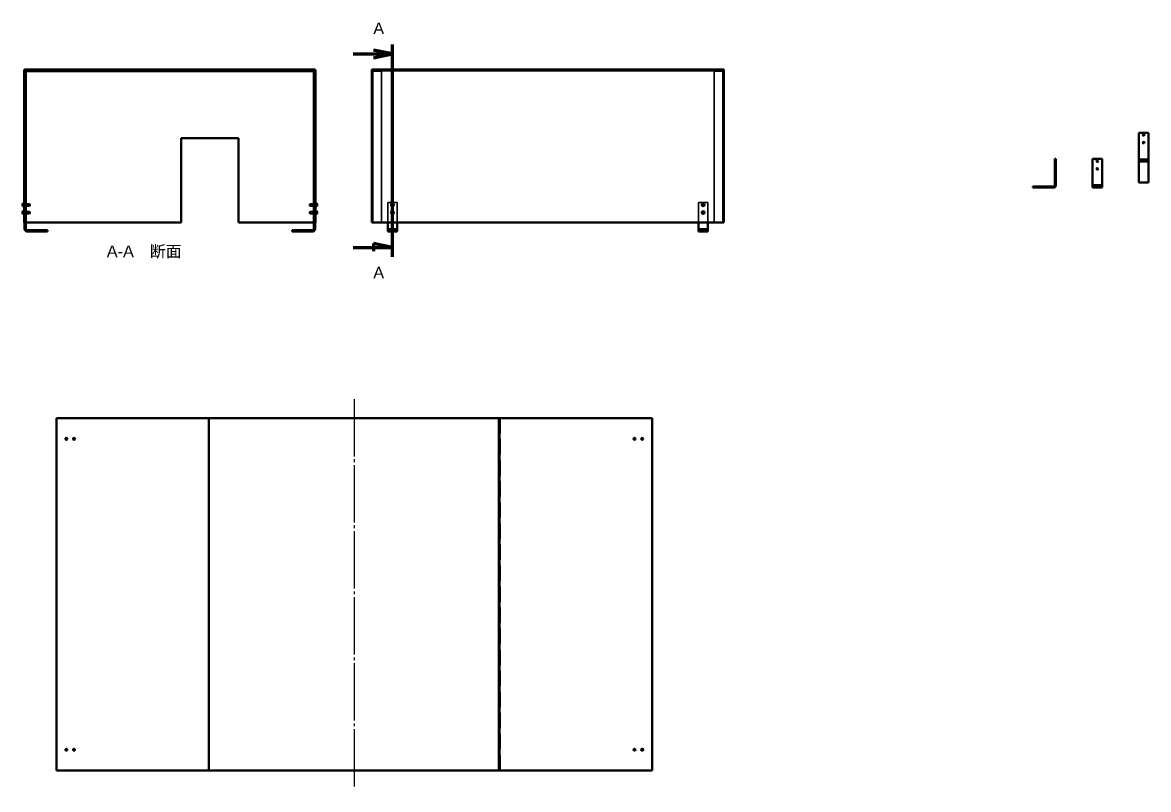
# Model space of a CAD drawing. Header units: millimetres. Extents: x 5817 to 10902, y 7553 to 10245.
# Drawn here: x 7959 to 10902, y 7553 to 9557 of the extents above; entities that cross this region are included whole.
import ezdxf

# ---------------------------------------------------------------- set-up
doc = ezdxf.new("R2010")
doc.units = ezdxf.units.MM
doc.header["$LTSCALE"] = 10
doc.linetypes.add('JIS_02_4.0', pattern=[5.5, 4, -1.5])
doc.linetypes.add('JIS_08_15', pattern=[17.25, 15, -0.75, 0.75, -0.75])
for name, color, linetype, lineweight in [('ハッチング', 20, 'Continuous', 25), ('中心線', 4, 'JIS_08_15', 25), ('切断線', 3, 'Continuous', 70), ('外形線', 7, 'Continuous', 50), ('隠線', 6, 'JIS_02_4.0', 35)]:
    doc.layers.add(name, color=color, linetype=linetype, lineweight=lineweight)
doc.styles.add('Text Style33', font='ARIAL.TTF')
pattern_1 = [(135, (5680.604, 7555.403), (-22.45064, -22.45064), [])]
pattern_2 = [(135, (5750.116, 7610.554), (-22.25542, -22.25542), [])]
pattern_3 = [(150, (5750.116, 7610.554), (-15.73696, -27.2572), [])]
pattern_4 = [(120, (5680.604, 7555.403), (-27.4963, -15.875), [])]

msp = doc.modelspace()

# ---------------------------------------------------------------- hatches: boundary and pattern name
at = {"layer": 'ハッチング'}
h = msp.add_hatch(dxfattribs=at)
h.set_pattern_fill('ANSI31', color=256, scale=254, angle=90, style=0)
h.set_pattern_definition(pattern_1)
h.paths.add_polyline_path([(8722.2, 9432.6), (8723.2, 9432.1), (8723.7, 9431.1), (8723.7, 9082.6), (8725.2, 9082.6), (8725.2, 9431.1), (8724.8, 9432.6), (8723.7, 9433.7), (8722.2, 9434.1), (7966.2, 9434.1), (7964.7, 9433.7), (7963.6, 9432.6), (7963.2, 9431.1), (7963.2, 9082.6), (7964.7, 9082.6), (7964.7, 9431.1), (7965.1, 9432.1), (7966.2, 9432.6)])
h = msp.add_hatch(dxfattribs=at)
h.set_pattern_fill('ANSI31', color=256, scale=251.791304, angle=105, style=0)
h.set_pattern_definition(pattern_3)
h.paths.add_polyline_path([(8008.9, 9119), (8009.4, 9118.5), (8012.8, 9118.5), (8012.8, 9120), (8027.2, 9120), (8027.7, 9120.5), (8027.7, 9123.5), (8027.2, 9124), (8012.8, 9124), (8012.8, 9125.4), (8009.4, 9125.4), (8008.9, 9124.9), (8008.9, 9123.5), (8012.2, 9123.5), (8012.2, 9120.5), (8008.9, 9120.5)])
h = msp.add_hatch(dxfattribs=at)
h.set_pattern_fill('ANSI31', color=256, scale=251.791304, angle=105, style=0)
h.set_pattern_definition(pattern_3)
h.paths.add_polyline_path([(8014.3, 9123.6), (8017.3, 9123.6), (8017.3, 9127.9), (8014.3, 9127.9)])
h = msp.add_hatch(dxfattribs=at)
h.set_pattern_fill('ANSI31', color=256, scale=251.791304, angle=90, style=0)
h.set_pattern_definition(pattern_2)
h.paths.add_polyline_path([(8014.3, 9119.5), (8012.8, 9119.5), (8012.8, 9104.6), (8014.3, 9104.6)])
h = msp.add_hatch(dxfattribs=at)
h.set_pattern_fill('ANSI31', color=256, scale=251.791304, angle=105, style=0)
h.set_pattern_definition(pattern_3)
h.paths.add_polyline_path([(8014.3, 9103.8), (8017.3, 9103.8), (8017.3, 9120.4), (8014.3, 9120.4)])
h = msp.add_hatch(dxfattribs=at)
h.set_pattern_fill('ANSI31', color=256, scale=251.791304, angle=75, style=0)
h.set_pattern_definition([(120, (5750.116, 7610.554), (-27.2572, -15.73696), [])])
h.paths.add_polyline_path([(8763.8, 9103.8), (8766.7, 9103.8), (8766.7, 9120.4), (8763.8, 9120.4)])
h = msp.add_hatch(dxfattribs=at)
h.set_pattern_fill('ANSI31', color=256, scale=251.791304, angle=90, style=0)
h.set_pattern_definition(pattern_2)
h.paths.add_polyline_path([(8768.2, 9119.5), (8766.7, 9119.5), (8766.7, 9104.6), (8768.2, 9104.6)])
h = msp.add_hatch(dxfattribs=at)
h.set_pattern_fill('ANSI31', color=256, scale=254, angle=75, style=0)
h.set_pattern_definition(pattern_4)
h.paths.add_polyline_path([(8728.7, 9076.6), (8729.2, 9077.1), (8729.2, 9078.6), (8725.9, 9078.6), (8725.9, 9081.6), (8729.2, 9081.6), (8729.2, 9083.1), (8728.7, 9083.6), (8725.2, 9083.6), (8725.2, 9082.1), (8710.7, 9082.1), (8710.2, 9081.6), (8710.2, 9078.6), (8710.7, 9078.1), (8725.2, 9078.1), (8725.2, 9076.6)])
h = msp.add_hatch(dxfattribs=at)
h.set_pattern_fill('ANSI31', color=256, scale=254, angle=195, style=0)
h.set_pattern_definition([(240, (5680.604, 7555.403), (27.4963, -15.875), [])])
h.paths.add_polyline_path([(8728.7, 9056.6), (8729.2, 9057.1), (8729.2, 9058.6), (8725.9, 9058.6), (8725.9, 9061.6), (8729.2, 9061.6), (8729.2, 9063.1), (8728.7, 9063.6), (8725.2, 9063.6), (8725.2, 9062.1), (8710.7, 9062.1), (8710.2, 9061.6), (8710.2, 9058.6), (8710.7, 9058.1), (8725.2, 9058.1), (8725.2, 9056.6)])
h = msp.add_hatch(dxfattribs=at)
h.set_pattern_fill('ANSI31', color=256, scale=254, angle=75, style=0)
h.set_pattern_definition(pattern_4)
h.paths.add_polyline_path([(8720.7, 9081.7), (8723.7, 9081.7), (8723.7, 9086.1), (8720.7, 9086.1)])
h = msp.add_hatch(dxfattribs=at)
h.set_pattern_fill('ANSI31', color=256, scale=254, angle=90, style=0)
h.set_pattern_definition(pattern_1)
h.paths.add_polyline_path([(7964.7, 9057.6), (7963.2, 9057.6), (7963.2, 9034.1), (7964.7, 9034.1)])
h = msp.add_hatch(dxfattribs=at)
h.set_pattern_fill('ANSI31', color=256, scale=254, angle=105, style=0)
h.set_pattern_definition([(150, (5680.604, 7555.403), (-15.875, -27.4963), [])])
h.paths.add_polyline_path([(7970.7, 9014.1), (7969.2, 9014.5), (7968.1, 9015.6), (7967.7, 9017.1), (7967.7, 9058.5), (7964.7, 9058.5), (7964.7, 9017.1), (7965.1, 9014.8), (7966.4, 9012.8), (7968.4, 9011.5), (7970.7, 9011.1), (8024.7, 9011.1), (8024.7, 9014.1)])
h = msp.add_hatch(dxfattribs=at)
h.set_pattern_fill('ANSI31', color=256, scale=254, angle=75, style=0)
h.set_pattern_definition(pattern_4)
h.paths.add_polyline_path([(8720.7, 9017.1), (8720.3, 9015.6), (8719.2, 9014.5), (8717.7, 9014.1), (8663.7, 9014.1), (8663.7, 9011.1), (8717.7, 9011.1), (8720, 9011.5), (8721.9, 9012.8), (8723.2, 9014.8), (8723.7, 9017.1), (8723.7, 9058.5), (8720.7, 9058.5)])
h = msp.add_hatch(dxfattribs=at)
h.set_pattern_fill('ANSI31', color=256, scale=254, angle=90, style=0)
h.set_pattern_definition(pattern_1)
h.paths.add_polyline_path([(8725.2, 9057.6), (8723.7, 9057.6), (8723.7, 9034.1), (8725.2, 9034.1)])

# ---------------------------------------------------------------- linework, layer by layer
at = {"layer": '中心線'}
msp.add_line((8826.2, 8573), (8826.2, 7552.8), dxfattribs=at)
at = {"layer": '切断線'}
for p, q in [((8823, 9474.8), (8876, 9474.8)), ((8926, 9474.8), (8876, 9484.8)), ((8926, 9474.8), (8876, 9484.8)), ((8876, 9474.8), (8926, 9474.8)), ((8876, 9464.8), (8926, 9474.8)), ((8876, 9464.8), (8926, 9474.8)), ((8926, 8944.4), (8926, 9499.4)), ((8876, 8978.9), (8876, 8958.9)), ((8926, 8968.9), (8876, 8978.9)), ((8926, 8968.9), (8876, 8978.9)), ((8876, 8978.9), (8876, 8958.9)), ((8823, 8968.9), (8876, 8968.9)), ((8876, 8968.9), (8926, 8968.9))]:
    msp.add_line(p, q, dxfattribs=at)
for points in [[(8876, 9464.8), (8926, 9474.8), (8876, 9484.8), (8876, 9464.8)], [(8876, 8958.9), (8926, 8968.9), (8876, 8978.9), (8876, 8958.9)]]:
    msp.add_solid(points, dxfattribs=at)
at = {"layer": '外形線'}
for p, q in [((7963.2, 9431.1), (7963.2, 9082.6)), ((7963.2, 9431.1), (7963.2, 9081.2)), ((7964.7, 9082.6), (7964.7, 9431.1)), ((7964.7, 9084.5), (7964.7, 9431.1)), ((7964.7, 9431.1), (8723.7, 9431.1)), ((7967.7, 9429.6), (7964.7, 9429.6)), ((8722.2, 9434.1), (7966.2, 9434.1)), ((8722.2, 9434.1), (7966.2, 9434.1)), ((7966.2, 9432.6), (8722.2, 9432.6)), ((7966.2, 9084.5), (7966.2, 9429.6)), ((7967.7, 9429.6), (7966.2, 9429.6)), ((7967.7, 9431.1), (7967.7, 9429.6)), ((8720.7, 9429.6), (7967.7, 9429.6)), ((7967.7, 9429.6), (7967.7, 9080.1)), ((8720.7, 9429.6), (8720.7, 9431.1)), ((8720.7, 9429.6), (8722.2, 9429.6)), ((8720.7, 9081.2), (8720.7, 9429.6)), ((8722.2, 9429.6), (8722.2, 9083.4)), ((8723.7, 9431.1), (8723.7, 9082.6)), ((8723.7, 9431.1), (8723.7, 9081.2)), ((8725.2, 9082.6), (8725.2, 9431.1)), ((8725.2, 9082.3), (8725.2, 9431.1)), ((8872, 9434.1), (8872, 9431.1)), ((9792, 9434.1), (8872, 9434.1)), ((8872, 9434.1), (9792, 9434.1)), ((8872, 9434.1), (8872, 9431.1)), ((8872, 9432.6), (8872, 9431.1)), ((9792, 9432.6), (8872, 9432.6)), ((8872, 9432.6), (8872, 9431.1)), ((9792, 9431.1), (8872, 9431.1)), ((8872, 9431.1), (9792, 9431.1)), ((8872, 9034.1), (8872, 9431.1)), ((8872, 9431.1), (8872, 9034.1)), ((8872, 9431.1), (8872, 9034.1)), ((8872, 9034.1), (8872, 9431.1)), ((8872, 9429.6), (8872, 9034.1)), ((8872, 9034.1), (8872, 9429.6)), ((8875, 9432.6), (8875, 9431.1)), ((8875, 9432.6), (8897, 9432.6)), ((8875, 9431.1), (8897, 9431.1)), ((8897, 9432.6), (8897, 9431.1)), ((9767, 9432.6), (9789, 9432.6)), ((9767, 9432.6), (9767, 9431.1)), ((9767, 9431.1), (9789, 9431.1)), ((9789, 9431.1), (9789, 9432.6)), ((9789.9, 9429.6), (9792, 9429.6)), ((9792, 9429.6), (9789.9, 9429.6)), ((9790.5, 9034.1), (9790.5, 9429.6)), ((9790.5, 9429.6), (9792, 9429.6)), ((9792, 9429.6), (9790.5, 9429.6)), ((9790.5, 9429.6), (9790.5, 9034.1)), ((9792, 9434.1), (9792, 9431.1)), ((9792, 9434.1), (9792, 9431.1)), ((9792, 9432.6), (9792, 9431.1)), ((9792, 9432.6), (9792, 9431.1)), ((9792, 9431.1), (9792, 9034.1)), ((9792, 9034.1), (9792, 9431.1)), ((9792, 9034.1), (9792, 9431.1)), ((9792, 9431.1), (9792, 9034.1)), ((9792, 9429.6), (9792, 9034.1)), ((9792, 9034.1), (9792, 9429.6)), ((10901.6, 9268.8), (10876.6, 9268.8)), ((10901.6, 9268.8), (10876.6, 9268.8)), ((10876.6, 9268.8), (10876.6, 9139)), ((10876.6, 9268.8), (10876.6, 9139)), ((10901.6, 9139), (10901.6, 9268.8)), ((10901.6, 9139), (10901.6, 9268.8)), ((8373.7, 9034.1), (8373.7, 9254.1)), ((8373.7, 9254.1), (8523.7, 9254.1)), ((8523.7, 9254.1), (8523.7, 9034.1)), ((9790.5, 9034.1), (9790.5, 9254.1)), ((9790.5, 9254.1), (9790.5, 9034.1)), ((9792, 9254.1), (9790.5, 9254.1)), ((9792, 9254.1), (9790.5, 9254.1)), ((9792, 9254.1), (9792, 9034.1)), ((9792, 9034.1), (9792, 9254.1)), ((8872, 9234.1), (8872, 9034.1)), ((8872, 9034.1), (8872, 9234.1)), ((10656.7, 9200.5), (10659.7, 9200.5)), ((10659.7, 9200.5), (10656.7, 9200.5)), ((10656.7, 9131.5), (10656.7, 9200.5)), ((10656.7, 9200.5), (10656.7, 9131.5)), ((10656.7, 9192.5), (10656.7, 9196.5)), ((10656.7, 9192.9), (10656.7, 9196.1)), ((10659.7, 9131.5), (10659.7, 9200.5)), ((10659.7, 9200.5), (10659.7, 9131.5)), ((10659.7, 9196.5), (10659.7, 9192.5)), ((10659.7, 9196.1), (10659.7, 9192.9)), ((10780.5, 9200.5), (10755.5, 9200.5)), ((10755.5, 9200.5), (10755.5, 9131.5)), ((10780.5, 9200.5), (10755.5, 9200.5)), ((10755.5, 9131.5), (10755.5, 9200.5)), ((10780.5, 9131.5), (10780.5, 9200.5)), ((10780.5, 9200.5), (10780.5, 9131.5)), ((10876.6, 9196.4), (10901.6, 9196.4)), ((10656.7, 9172.5), (10656.7, 9176.5)), ((10656.7, 9172.9), (10656.7, 9176.1)), ((10659.7, 9176.5), (10659.7, 9172.5)), ((10659.7, 9176.1), (10659.7, 9172.9)), ((10599.7, 9128.5), (10653.7, 9128.5)), ((10599.7, 9125.5), (10599.7, 9128.5)), ((10599.7, 9128.5), (10599.7, 9125.5)), ((10653.7, 9128.5), (10599.7, 9128.5)), ((10653.7, 9125.5), (10599.7, 9125.5)), ((10599.7, 9125.5), (10653.7, 9125.5)), ((10755.5, 9131.5), (10780.5, 9131.5)), ((10755.5, 9125.5), (10755.5, 9131.5)), ((10755.5, 9128.5), (10755.5, 9131.5)), ((10755.5, 9125.5), (10755.5, 9128.5)), ((10780.5, 9125.5), (10755.5, 9125.5)), ((10780.5, 9125.5), (10755.5, 9125.5)), ((10780.5, 9125.5), (10780.5, 9131.5)), ((10780.5, 9128.5), (10780.5, 9131.5)), ((10780.5, 9128.5), (10780.5, 9125.5)), ((10876.6, 9139), (10901.6, 9139)), ((10876.6, 9139), (10901.6, 9139)), ((7959.7, 9083.6), (7959.2, 9083.1)), ((7959.2, 9083.1), (7959.2, 9081.6)), ((7959.2, 9077.1), (7959.2, 9083.1)), ((7959.2, 9081.6), (7962.5, 9081.6)), ((7959.2, 9080.1), (7959.2, 9081.6)), ((7959.2, 9081.6), (7962.5, 9081.6)), ((7959.2, 9078.6), (7959.2, 9080.1)), ((7959.2, 9080.1), (7962.5, 9080.1)), ((7962.5, 9078.6), (7959.2, 9078.6)), ((7959.2, 9078.6), (7959.2, 9077.1)), ((7959.2, 9078.6), (7962.5, 9078.6)), ((7959.2, 9077.1), (7959.7, 9076.6)), ((7959.7, 9063.6), (7959.2, 9063.1)), ((7959.2, 9063.1), (7959.2, 9061.6)), ((7959.2, 9057.1), (7959.2, 9063.1)), ((7963.2, 9083.6), (7959.7, 9083.6)), ((7959.7, 9083.6), (7959.7, 9076.6)), ((7959.7, 9076.6), (7963.2, 9076.6)), ((7963.2, 9063.6), (7959.7, 9063.6)), ((7959.7, 9063.6), (7959.7, 9056.6)), ((7962.5, 9081.6), (7962.5, 9078.6)), ((7962.5, 9081.6), (7962.5, 9080.1)), ((7962.5, 9080.1), (7962.5, 9078.6)), ((7963.2, 9082.1), (7963.2, 9083.6)), ((7963.2, 9082.6), (7964.7, 9082.6)), ((7963.2, 9081.6), (7963.2, 9082.6)), ((7977.7, 9082.1), (7963.2, 9082.1)), ((7963.2, 9076.6), (7963.2, 9078.1)), ((7963.2, 9078.1), (7977.7, 9078.1)), ((7964.7, 9077.6), (7963.2, 9077.6)), ((7963.2, 9077.6), (7963.2, 9062.6)), ((7963.2, 9076.9), (7963.2, 9061.5)), ((7963.2, 9062.1), (7963.2, 9063.6)), ((7963.2, 9062.6), (7964.7, 9062.6)), ((7963.2, 9061.6), (7963.2, 9062.6)), ((7967.7, 9086.1), (7964.7, 9086.1)), ((7964.7, 9086.1), (7964.7, 9081.7)), ((7967.7, 9086.1), (7964.7, 9086.1)), ((7964.7, 9081.7), (7967.7, 9081.7)), ((7967.7, 9078.5), (7964.7, 9078.5)), ((7964.7, 9078.5), (7964.7, 9061.7)), ((7964.7, 9062.6), (7964.7, 9077.6)), ((7967.7, 9081.7), (7967.7, 9086.1)), ((7967.7, 9080.7), (7967.7, 9086.1)), ((7967.7, 9081.6), (7967.7, 9080.1)), ((7967.7, 9061.7), (7967.7, 9078.5)), ((7967.7, 9061.3), (7967.7, 9078.5)), ((7967.7, 9077.9), (7967.7, 9060.4)), ((7978.2, 9081.6), (7977.7, 9082.1)), ((7977.7, 9078.1), (7977.7, 9082.1)), ((7977.7, 9078.1), (7978.2, 9078.6)), ((7978.2, 9078.6), (7978.2, 9081.6)), ((7978.2, 9081.6), (7978.2, 9078.6)), ((8710.7, 9082.1), (8710.2, 9081.6)), ((8710.2, 9081.6), (8710.2, 9078.6)), ((8710.2, 9078.6), (8710.2, 9081.6)), ((8710.2, 9078.6), (8710.7, 9078.1)), ((8725.2, 9082.1), (8710.7, 9082.1)), ((8710.7, 9082.1), (8710.7, 9078.1)), ((8710.7, 9078.1), (8725.2, 9078.1)), ((8723.7, 9086.1), (8720.7, 9086.1)), ((8720.7, 9086.1), (8720.7, 9081.7)), ((8723.7, 9086.1), (8720.7, 9086.1)), ((8720.7, 9086.1), (8720.7, 9079.6)), ((8720.7, 9081.7), (8723.7, 9081.7)), ((8720.7, 9061.5), (8720.7, 9079)), ((8723.7, 9078.5), (8720.7, 9078.5)), ((8720.7, 9078.5), (8720.7, 9061.7)), ((8720.7, 9077.5), (8720.7, 9060.2)), ((8723.7, 9081.7), (8723.7, 9086.1)), ((8723.7, 9082.6), (8725.2, 9082.6)), ((8723.7, 9081.6), (8723.7, 9082.6)), ((8725.2, 9082.6), (8723.7, 9082.6)), ((8723.7, 9061.7), (8723.7, 9078.5)), ((8725.2, 9077.6), (8723.7, 9077.6)), ((8723.7, 9077.6), (8723.7, 9062.6)), ((8723.7, 9062.4), (8723.7, 9077.5)), ((8723.7, 9076.9), (8723.7, 9061.5)), ((8723.7, 9062.6), (8725.2, 9062.6)), ((8723.7, 9061.6), (8723.7, 9062.6)), ((8725.2, 9062.6), (8723.7, 9062.6)), ((8728.7, 9083.6), (8725.2, 9083.6)), ((8725.2, 9083.6), (8725.2, 9082.1)), ((8725.2, 9083.5), (8725.2, 9081.6)), ((8725.2, 9082.5), (8725.2, 9080.6)), ((8725.2, 9078.1), (8725.2, 9082.1)), ((8725.2, 9079.1), (8725.2, 9077.7)), ((8725.2, 9078.1), (8725.2, 9076.6)), ((8725.2, 9062.6), (8725.2, 9078)), ((8725.2, 9062.6), (8725.2, 9077.6)), ((8725.2, 9076.6), (8728.7, 9076.6)), ((8728.7, 9063.6), (8725.2, 9063.6)), ((8725.2, 9063.6), (8725.2, 9062.1)), ((8725.2, 9063.5), (8725.2, 9061.6)), ((8725.9, 9078.6), (8725.9, 9081.6)), ((8725.9, 9081.6), (8729.2, 9081.6)), ((8729.2, 9081.6), (8725.9, 9081.6)), ((8725.9, 9080.1), (8725.9, 9081.6)), ((8725.9, 9078.6), (8725.9, 9080.1)), ((8729.2, 9080.1), (8725.9, 9080.1)), ((8729.2, 9078.6), (8725.9, 9078.6)), ((8729.2, 9078.6), (8725.9, 9078.6)), ((8729.2, 9083.1), (8728.7, 9083.6)), ((8728.7, 9076.6), (8728.7, 9083.6)), ((8728.7, 9076.6), (8729.2, 9077.1)), ((8729.2, 9063.1), (8728.7, 9063.6)), ((8728.7, 9056.6), (8728.7, 9063.6)), ((8729.2, 9081.6), (8729.2, 9083.1)), ((8729.2, 9083.1), (8729.2, 9077.1)), ((8729.2, 9081.6), (8729.2, 9080.1)), ((8729.2, 9080.1), (8729.2, 9078.6)), ((8729.2, 9077.1), (8729.2, 9078.6)), ((8729.2, 9061.6), (8729.2, 9063.1)), ((8729.2, 9063.1), (8729.2, 9057.1)), ((8924.2, 9080.1), (8925.1, 9081.6)), ((8925.1, 9081.6), (8924.2, 9080.1)), ((8925.1, 9078.6), (8924.2, 9080.1)), ((8924.2, 9080.1), (8925.1, 9078.6)), ((8925.1, 9081.6), (8926.8, 9081.6)), ((8926.8, 9081.6), (8925.1, 9081.6)), ((8926.8, 9078.6), (8925.1, 9078.6)), ((8925.1, 9078.6), (8926.8, 9078.6)), ((8926.8, 9081.6), (8927.7, 9080.1)), ((8927.7, 9080.1), (8926.8, 9081.6)), ((8927.7, 9080.1), (8926.8, 9078.6)), ((8926.8, 9078.6), (8927.7, 9080.1)), ((9736.2, 9080.1), (9737.1, 9081.6)), ((9737.1, 9081.6), (9736.2, 9080.1)), ((9737.1, 9078.6), (9736.2, 9080.1)), ((9736.2, 9080.1), (9737.1, 9078.6)), ((9737.1, 9081.6), (9738.8, 9081.6)), ((9738.8, 9081.6), (9737.1, 9081.6)), ((9738.8, 9078.6), (9737.1, 9078.6)), ((9737.1, 9078.6), (9738.8, 9078.6)), ((9738.8, 9081.6), (9739.7, 9080.1)), ((9739.7, 9080.1), (9738.8, 9081.6)), ((9739.7, 9080.1), (9738.8, 9078.6)), ((9738.8, 9078.6), (9739.7, 9080.1)), ((7959.2, 9061.6), (7962.5, 9061.6)), ((7959.2, 9060.1), (7959.2, 9061.6)), ((7959.2, 9061.6), (7962.5, 9061.6)), ((7959.2, 9058.6), (7959.2, 9060.1)), ((7959.2, 9060.1), (7962.5, 9060.1)), ((7962.5, 9058.6), (7959.2, 9058.6)), ((7959.2, 9058.6), (7959.2, 9057.1)), ((7959.2, 9058.6), (7962.5, 9058.6)), ((7959.2, 9057.1), (7959.7, 9056.6)), ((7959.7, 9056.6), (7963.2, 9056.6)), ((7962.5, 9061.6), (7962.5, 9058.6)), ((7962.5, 9061.6), (7962.5, 9060.1)), ((7962.5, 9060.1), (7962.5, 9058.6)), ((7977.7, 9062.1), (7963.2, 9062.1)), ((7963.2, 9056.6), (7963.2, 9058.1)), ((7963.2, 9058.1), (7977.7, 9058.1)), ((7964.7, 9057.6), (7963.2, 9057.6)), ((7963.2, 9057.6), (7963.2, 9034.1)), ((7963.2, 9057.1), (7963.2, 9034.1)), ((7963.2, 9034.1), (7964.7, 9034.1)), ((7963.2, 9034.1), (7964.7, 9034.1)), ((7964.7, 9061.7), (7967.7, 9061.7)), ((7967.7, 9058.5), (7964.7, 9058.5)), ((7964.7, 9058.5), (7964.7, 9017.1)), ((7964.7, 9034.1), (7964.7, 9057.6)), ((7964.7, 9034.3), (7964.7, 9017.1)), ((7967.7, 9061.6), (7967.7, 9060.1)), ((7967.7, 9017.1), (7967.7, 9059.1)), ((7967.7, 9017.1), (7967.7, 9058.5)), ((7967.7, 9058.2), (7967.7, 9034.1)), ((8373.7, 9034.1), (7967.7, 9034.1)), ((7978.2, 9061.6), (7977.7, 9062.1)), ((7977.7, 9058.1), (7977.7, 9062.1)), ((7977.7, 9058.1), (7978.2, 9058.6)), ((7978.2, 9058.6), (7978.2, 9061.6)), ((7978.2, 9061.6), (7978.2, 9058.6)), ((8720.7, 9034.1), (8523.7, 9034.1)), ((8710.7, 9062.1), (8710.2, 9061.6)), ((8710.2, 9061.6), (8710.2, 9058.6)), ((8710.2, 9058.6), (8710.2, 9061.6)), ((8710.2, 9058.6), (8710.7, 9058.1)), ((8725.2, 9062.1), (8710.7, 9062.1)), ((8710.7, 9062.1), (8710.7, 9058.1)), ((8710.7, 9058.1), (8725.2, 9058.1)), ((8720.7, 9061.7), (8723.7, 9061.7)), ((8720.7, 9034.1), (8720.7, 9059.3)), ((8723.7, 9058.5), (8720.7, 9058.5)), ((8720.7, 9058.5), (8720.7, 9017.1)), ((8720.7, 9058.1), (8720.7, 9017.1)), ((8723.7, 9017.1), (8723.7, 9058.5)), ((8723.7, 9017.1), (8723.7, 9058.1)), ((8725.2, 9057.6), (8723.7, 9057.6)), ((8723.7, 9057.6), (8723.7, 9034.1)), ((8723.7, 9057.1), (8723.7, 9034.1)), ((8723.7, 9034.1), (8725.2, 9034.1)), ((8723.7, 9034.1), (8725.2, 9034.1)), ((8725.2, 9062.5), (8725.2, 9061.1)), ((8725.2, 9058.1), (8725.2, 9062.1)), ((8725.2, 9060.6), (8725.2, 9060.1)), ((8725.2, 9059.6), (8725.2, 9057.7)), ((8725.2, 9034.1), (8725.2, 9058.2)), ((8725.2, 9058.1), (8725.2, 9056.6)), ((8725.2, 9034.1), (8725.2, 9057.6)), ((8725.2, 9056.6), (8728.7, 9056.6)), ((8725.9, 9058.6), (8725.9, 9061.6)), ((8725.9, 9061.6), (8729.2, 9061.6)), ((8729.2, 9061.6), (8725.9, 9061.6)), ((8725.9, 9060.1), (8725.9, 9061.6)), ((8725.9, 9058.6), (8725.9, 9060.1)), ((8729.2, 9060.1), (8725.9, 9060.1)), ((8729.2, 9058.6), (8725.9, 9058.6)), ((8729.2, 9058.6), (8725.9, 9058.6)), ((8728.7, 9056.6), (8729.2, 9057.1)), ((8729.2, 9061.6), (8729.2, 9060.1)), ((8729.2, 9060.1), (8729.2, 9058.6)), ((8729.2, 9057.1), (8729.2, 9058.6)), ((8872, 9034.1), (9792, 9034.1)), ((8872, 9034.1), (9792, 9034.1)), ((8872, 9034.1), (8914.8, 9034.1)), ((8872, 9034.1), (8914.8, 9034.1)), ((8872, 9034.1), (8875, 9034.1)), ((8873.5, 9034.1), (8872, 9034.1)), ((8872, 9034.1), (8873.5, 9034.1)), ((8875, 9034.1), (8872, 9034.1)), ((8873.5, 9034.1), (8875, 9034.1)), ((8875, 9034.1), (8873.5, 9034.1)), ((8897, 9034.1), (8875, 9034.1)), ((8897, 9034.1), (8875, 9034.1)), ((8875, 9034.1), (8897, 9034.1)), ((8875, 9034.1), (8897, 9034.1)), ((8913.5, 9017.1), (8913.5, 9035.4)), ((8913.5, 9017.1), (8913.5, 9035.4)), ((8913.5, 9034.3), (8913.5, 9017.1)), ((8913.5, 9034.3), (8913.5, 9017.1)), ((8924.2, 9060.1), (8925.1, 9061.6)), ((8925.1, 9061.6), (8924.2, 9060.1)), ((8925.1, 9058.6), (8924.2, 9060.1)), ((8924.2, 9060.1), (8925.1, 9058.6)), ((8925.1, 9061.6), (8926.8, 9061.6)), ((8926.8, 9061.6), (8925.1, 9061.6)), ((8926.8, 9058.6), (8925.1, 9058.6)), ((8925.1, 9058.6), (8926.8, 9058.6)), ((8926.8, 9061.6), (8927.7, 9060.1)), ((8927.7, 9060.1), (8926.8, 9061.6)), ((8927.7, 9060.1), (8926.8, 9058.6)), ((8926.8, 9058.6), (8927.7, 9060.1)), ((8936.8, 9034.1), (9727.1, 9034.1)), ((8936.8, 9034.1), (9727.1, 9034.1)), ((8938.5, 9017.1), (8938.5, 9035.4)), ((8938.5, 9017.1), (8938.5, 9035.4)), ((8938.5, 9034.3), (8938.5, 9017.1)), ((8938.5, 9034.3), (8938.5, 9017.1)), ((9725.5, 9017.1), (9725.5, 9035.4)), ((9725.5, 9017.1), (9725.5, 9035.4)), ((9725.5, 9034.3), (9725.5, 9017.1)), ((9725.5, 9034.3), (9725.5, 9017.1)), ((9736.2, 9060.1), (9737.1, 9061.6)), ((9737.1, 9061.6), (9736.2, 9060.1)), ((9737.1, 9058.6), (9736.2, 9060.1)), ((9736.2, 9060.1), (9737.1, 9058.6)), ((9737.1, 9061.6), (9738.8, 9061.6)), ((9738.8, 9061.6), (9737.1, 9061.6)), ((9738.8, 9058.6), (9737.1, 9058.6)), ((9737.1, 9058.6), (9738.8, 9058.6)), ((9738.8, 9061.6), (9739.7, 9060.1)), ((9739.7, 9060.1), (9738.8, 9061.6)), ((9739.7, 9060.1), (9738.8, 9058.6)), ((9738.8, 9058.6), (9739.7, 9060.1)), ((9749.1, 9034.1), (9792, 9034.1)), ((9749.1, 9034.1), (9792, 9034.1)), ((9750.5, 9017.1), (9750.5, 9035.4)), ((9750.5, 9017.1), (9750.5, 9035.4)), ((9750.5, 9034.3), (9750.5, 9017.1)), ((9750.5, 9034.3), (9750.5, 9017.1)), ((9767, 9034.1), (9789, 9034.1)), ((9767, 9034.1), (9789, 9034.1)), ((9789, 9034.1), (9767, 9034.1)), ((9789, 9034.1), (9767, 9034.1)), ((9789, 9034.1), (9792, 9034.1)), ((9789, 9034.1), (9790.5, 9034.1)), ((9792, 9034.1), (9789, 9034.1)), ((9790.5, 9034.1), (9789, 9034.1)), ((9790.5, 9034.1), (9792, 9034.1)), ((9792, 9034.1), (9790.5, 9034.1)), ((8024.7, 9014.1), (7970.7, 9014.1)), ((8024.7, 9014.1), (7970.7, 9014.1)), ((7970.7, 9011.1), (8024.7, 9011.1)), ((7970.7, 9011.1), (8024.7, 9011.1)), ((8024.7, 9011.1), (8024.7, 9014.1)), ((8024.7, 9011.1), (8024.7, 9014.1)), ((8717.7, 9014.1), (8663.7, 9014.1)), ((8663.7, 9014.1), (8663.7, 9011.1)), ((8663.7, 9014.1), (8663.7, 9011.1)), ((8717.7, 9014.1), (8663.7, 9014.1)), ((8663.7, 9011.1), (8717.7, 9011.1)), ((8663.7, 9011.1), (8717.7, 9011.1)), ((8913.5, 9017.1), (8913.5, 9011.1)), ((8913.5, 9017.1), (8913.5, 9014.1)), ((8913.5, 9017.1), (8938.5, 9017.1)), ((8913.5, 9011.1), (8913.5, 9017.1)), ((8913.5, 9014.1), (8913.5, 9017.1)), ((8913.5, 9014.1), (8913.5, 9011.1)), ((8913.5, 9011.1), (8913.5, 9014.1)), ((8913.5, 9011.1), (8938.5, 9011.1)), ((8913.5, 9011.1), (8938.5, 9011.1)), ((8938.5, 9011.1), (8913.5, 9011.1)), ((8938.5, 9011.1), (8913.5, 9011.1)), ((8938.5, 9017.1), (8938.5, 9011.1)), ((8938.5, 9017.1), (8938.5, 9014.1)), ((8938.5, 9011.1), (8938.5, 9017.1)), ((8938.5, 9014.1), (8938.5, 9017.1)), ((8938.5, 9011.1), (8938.5, 9014.1)), ((8938.5, 9014.1), (8938.5, 9011.1)), ((9725.5, 9017.1), (9725.5, 9011.1)), ((9725.5, 9017.1), (9725.5, 9014.1)), ((9725.5, 9017.1), (9750.5, 9017.1)), ((9725.5, 9011.1), (9725.5, 9017.1)), ((9725.5, 9014.1), (9725.5, 9017.1)), ((9725.5, 9014.1), (9725.5, 9011.1)), ((9725.5, 9011.1), (9725.5, 9014.1)), ((9725.5, 9011.1), (9750.5, 9011.1)), ((9725.5, 9011.1), (9750.5, 9011.1)), ((9750.5, 9011.1), (9725.5, 9011.1)), ((9750.5, 9011.1), (9725.5, 9011.1)), ((9750.5, 9017.1), (9750.5, 9011.1)), ((9750.5, 9017.1), (9750.5, 9014.1)), ((9750.5, 9011.1), (9750.5, 9017.1)), ((9750.5, 9014.1), (9750.5, 9017.1)), ((9750.5, 9011.1), (9750.5, 9014.1)), ((9750.5, 9014.1), (9750.5, 9011.1)), ((9604.7, 8523), (8047.7, 8523)), ((9604.7, 8523), (8047.7, 8523)), ((8047.7, 8523), (8047.7, 7602.8)), ((8047.7, 8523), (8047.7, 7602.8)), ((8446.5, 8523), (8446.5, 7602.8)), ((9204.3, 7602.8), (9204.3, 8523)), ((9206, 8523), (9206, 7602.8)), ((9604.7, 7602.8), (9604.7, 8523)), ((9604.7, 7602.8), (9604.7, 8523)), ((8047.7, 7602.8), (9604.7, 7602.8)), ((8047.7, 7602.8), (9604.7, 7602.8))]:
    msp.add_line(p, q, dxfattribs=at)
for centre, radius in [((10889.1, 9262.8), 1.62), ((10889.1, 9242.8), 1.62), ((10768, 9194.5), 1.62), ((10768, 9194.5), 1.62), ((10768, 9174.5), 1.62), ((8926, 9080.1), 3.5), ((8926, 9080.1), 3.5), ((8926, 9060.1), 3.5), ((8926, 9060.1), 3.5), ((8926, 9080.1), 3), ((8926, 9060.1), 3), ((9738, 9080.1), 3.5), ((9738, 9080.1), 3.5), ((9738, 9060.1), 3.5), ((9738, 9060.1), 3.5), ((9738, 9080.1), 3), ((9738, 9060.1), 3), ((8073.7, 8468.9), 2.5), ((8073.7, 8468.9), 2.5), ((8093.7, 8468.9), 2.5), ((8093.7, 8468.9), 2.5), ((9558.7, 8468.9), 2.5), ((9558.7, 8468.9), 2.5), ((9578.7, 8468.9), 2.5), ((9578.7, 8468.9), 2.5), ((8073.7, 7656.8), 2.5), ((8073.7, 7656.8), 2.5), ((8093.7, 7656.8), 2.5), ((8093.7, 7656.8), 2.5), ((9558.7, 7656.8), 2.5), ((9558.7, 7656.8), 2.5), ((9578.7, 7656.8), 2.5)]:
    msp.add_circle(centre, radius, dxfattribs=at)
for centre, radius, start, end in [((7966.2, 9431.1), 3, 90, 180), ((7966.2, 9431.1), 3, 90, 180), ((7966.2, 9431.1), 1.5, 90, 180), ((8722.2, 9431.1), 3, 0, 90), ((8722.2, 9431.1), 3, 0, 90), ((8722.2, 9431.1), 1.5, 0, 90), ((8722.2, 9431.1), 1.5, 0, 90), ((8875, 9429.6), 3, 90, 180), ((9789, 9429.6), 3, 0, 90), ((9789, 9429.6), 3, 359.9552, 75.4496), ((10889.1, 9262.8), 2, 349.979, 259.9985), ((10889.1, 9242.8), 2, 349.9947, 259.9999), ((10889.1, 9242.8), 2, 349.9947, 259.9999), ((10889.1, 9242.8), 2, 206.0004, 212.6609), ((10889.1, 9242.8), 2, 206.0004, 212.6609), ((10889.1, 9262.8), 1.62, 37.3483, 359.9731), ((10889.1, 9262.8), 2, 219.5141, 233.0132), ((10889.1, 9242.8), 1.62, 95.871, 359.9929), ((10889.1, 9242.8), 2, 219.5109, 238.3182), ((10889.1, 9242.8), 2, 219.5109, 238.3182), ((10889.1, 9262.8), 2, 238.314, 243.7592), ((10889.1, 9242.8), 2, 243.7628, 249.257), ((10889.1, 9242.8), 2, 243.7628, 249.257), ((10889.1, 9242.8), 1.62, 65.8513, 90), ((10889.1, 9242.8), 1.62, 37.3584, 59.9822), ((10889.1, 9242.8), 1.62, 5.8617, 29.9941), ((10768, 9194.5), 2, 79.9922, 349.9823), ((10768, 9194.5), 2, 155.7097, 161.0126), ((10768, 9194.5), 2, 204.2626, 215.0161), ((10768, 9194.5), 2, 139.3128, 150.2612), ((10768, 9194.5), 2, 221.6686, 258.2442), ((10768, 9194.5), 2, 285.2455, 295.9998), ((10768, 9194.5), 2, 302.6485, 309.487), ((10768, 9174.5), 2, 79.9938, 349.9916), ((10768, 9174.5), 2, 204.2535, 215.0084), ((10768, 9174.5), 2, 144.7543, 150.2528), ((10768, 9174.5), 1.62, 90, 359.9896), ((10768, 9174.5), 2, 221.6614, 247.2998), ((10768, 9174.5), 2, 258.2422, 268.9903), ((10768, 9174.5), 1.62, 5.8585, 90), ((10768, 9174.5), 2, 274.2963, 279.7472), ((10653.7, 9131.5), 6, 270, 0), ((10653.7, 9131.5), 6, 270, 0), ((10653.7, 9131.5), 3, 270, 0), ((10653.7, 9131.5), 3, 270, 0), ((8926, 9080.1), 2.5, 89.8749, 157.8899), ((8926, 9060.1), 2.5, 89.8748, 157.9354), ((8926, 9080.1), 2, 40.8957, 138.9631), ((8926, 9080.1), 2.5, 279.2183, 89.8749), ((8926, 9060.1), 2.5, 279.2104, 89.8748), ((8926, 9080.1), 2, 300.1032, 319.2385), ((9738, 9060.1), 2.5, 90.1252, 176.2065), ((9738, 9080.1), 2.5, 90.1251, 157.952), ((9738, 9080.1), 2, 0.0784, 139.1048), ((9738, 9080.1), 2.5, 279.0542, 90.1251), ((9738, 9060.1), 2.5, 279.0464, 90.1252), ((9738, 9080.1), 2, 299.9384, 319.098), ((8926, 9060.1), 2, 40.9531, 160.7043), ((8926, 9060.1), 2, 300.0751, 319.2257), ((9738, 9060.1), 2, 179.8548, 198.9577), ((9738, 9060.1), 2, 119.9912, 160.7759), ((9738, 9060.1), 2, 0.1457, 79.2511), ((9738, 9060.1), 2, 299.9104, 319.0851), ((7970.7, 9017.1), 6, 180, 270), ((7970.7, 9017.1), 6, 180, 270), ((7970.7, 9017.1), 3, 180, 270), ((7970.7, 9017.1), 3, 180, 270), ((8717.7, 9017.1), 3, 270, 0), ((8717.7, 9017.1), 6, 270, 0), ((8717.7, 9017.1), 3, 270, 0), ((8717.7, 9017.1), 6, 270, 0), ((9578.7, 7656.8), 2.5, 108.1222, 0.1256), ((9578.7, 7656.8), 2.5, 0.1256, 108.1222)]:
    msp.add_arc(centre, radius, start, end, dxfattribs=at)
at = {"layer": '隠線'}
for p, q in [((8872, 9432.6), (9792, 9432.6)), ((8872, 9431.1), (9792, 9431.1)), ((9792, 9431.1), (8872, 9431.1)), ((8872, 9429.6), (8875, 9429.6)), ((8873.5, 9429.6), (8872, 9429.6)), ((8872, 9429.6), (8873.5, 9429.6)), ((8875, 9429.6), (8872, 9429.6)), ((8873.5, 9429.6), (8875, 9429.6)), ((8873.5, 9034.1), (8873.5, 9429.6)), ((8873.5, 9429.6), (8873.5, 9034.1)), ((8875, 9429.6), (8873.5, 9429.6)), ((8875, 9431.1), (8875, 9432.6)), ((8875, 9431.1), (8875, 9432.6)), ((8875, 9431.1), (8875, 9432.6)), ((8897, 9432.6), (8875, 9432.6)), ((8897, 9431.1), (8875, 9431.1)), ((8875, 9034.1), (8875, 9429.6)), ((8875, 9429.6), (8875, 9034.1)), ((8875, 9429.6), (8897, 9429.6)), ((8875, 9429.6), (8897, 9429.6)), ((8897, 9429.6), (8875, 9429.6)), ((8897, 9429.6), (8875, 9429.6)), ((8875, 9429.6), (8875, 9034.1)), ((8875, 9034.1), (8875, 9429.6)), ((8897, 9432.6), (8897, 9431.1)), ((8897, 9429.6), (8897, 9034.1)), ((8897, 9429.6), (8897, 9034.1)), ((8897, 9034.1), (8897, 9429.6)), ((8897, 9034.1), (8897, 9429.6)), ((9767, 9432.6), (9767, 9431.1)), ((9789, 9432.6), (9767, 9432.6)), ((9789, 9431.1), (9767, 9431.1)), ((9789, 9429.6), (9767, 9429.6)), ((9767, 9429.6), (9767, 9034.1)), ((9789, 9429.6), (9767, 9429.6)), ((9767, 9429.6), (9767, 9034.1)), ((9767, 9429.6), (9789, 9429.6)), ((9767, 9429.6), (9789, 9429.6)), ((9767, 9034.1), (9767, 9429.6)), ((9767, 9034.1), (9767, 9429.6)), ((9789, 9431.1), (9789, 9432.6)), ((9789, 9431.1), (9789, 9432.6)), ((9789, 9432.6), (9789, 9431.1)), ((9789, 9034.1), (9789, 9429.6)), ((9789, 9429.6), (9789.9, 9429.6)), ((9789, 9429.6), (9789, 9034.1)), ((9789, 9429.6), (9790.5, 9429.6)), ((9789, 9429.6), (9789, 9034.1)), ((9789.9, 9429.6), (9789, 9429.6)), ((9789, 9034.1), (9789, 9429.6)), ((9790.5, 9429.6), (9789, 9429.6)), ((8872, 9234.1), (8873.5, 9234.1)), ((8872, 9234.1), (8873.5, 9234.1)), ((8873.5, 9034.1), (8873.5, 9234.1)), ((8873.5, 9234.1), (8873.5, 9034.1)), ((10659.7, 9196.5), (10656.7, 9196.5)), ((10659.7, 9196.1), (10656.7, 9196.1)), ((10656.7, 9192.9), (10659.7, 9192.9)), ((10656.7, 9192.5), (10659.7, 9192.5)), ((10876.6, 9199.8), (10901.6, 9199.8)), ((10876.6, 9196.4), (10901.6, 9196.4)), ((10901.6, 9193), (10876.6, 9193)), ((10659.7, 9176.5), (10656.7, 9176.5)), ((10659.7, 9176.1), (10656.7, 9176.1)), ((10656.7, 9172.9), (10659.7, 9172.9)), ((10656.7, 9172.5), (10659.7, 9172.5)), ((10780.5, 9131.5), (10755.5, 9131.5)), ((10755.5, 9128.5), (10780.5, 9128.5)), ((10780.5, 9128.5), (10755.5, 9128.5)), ((8913.5, 9035.4), (8913.5, 9086.1)), ((8913.5, 9086.1), (8938.5, 9086.1)), ((8913.5, 9086.1), (8938.5, 9086.1)), ((8913.5, 9086.1), (8913.5, 9034.3)), ((8938.5, 9086.1), (8913.5, 9086.1)), ((8913.5, 9086.1), (8913.5, 9034.3)), ((8938.5, 9086.1), (8913.5, 9086.1)), ((8913.5, 9035.4), (8913.5, 9086.1)), ((8925.1, 9081.6), (8924.2, 9080.1)), ((8924.2, 9080.1), (8925.1, 9081.6)), ((8924.2, 9080.1), (8925.1, 9078.6)), ((8925.1, 9078.6), (8924.2, 9080.1)), ((8926.8, 9081.6), (8925.1, 9081.6)), ((8925.1, 9081.6), (8926.8, 9081.6)), ((8925.1, 9078.6), (8926.8, 9078.6)), ((8926.8, 9078.6), (8925.1, 9078.6)), ((8927.7, 9080.1), (8926.8, 9081.6)), ((8926.8, 9081.6), (8927.7, 9080.1)), ((8926.8, 9078.6), (8927.7, 9080.1)), ((8927.7, 9080.1), (8926.8, 9078.6)), ((8938.5, 9086.1), (8938.5, 9034.3)), ((8938.5, 9035.4), (8938.5, 9086.1)), ((8938.5, 9035.4), (8938.5, 9086.1)), ((8938.5, 9086.1), (8938.5, 9034.3)), ((9725.5, 9035.4), (9725.5, 9086.1)), ((9725.5, 9086.1), (9750.5, 9086.1)), ((9725.5, 9086.1), (9750.5, 9086.1)), ((9725.5, 9086.1), (9725.5, 9034.3)), ((9750.5, 9086.1), (9725.5, 9086.1)), ((9725.5, 9086.1), (9725.5, 9034.3)), ((9750.5, 9086.1), (9725.5, 9086.1)), ((9725.5, 9035.4), (9725.5, 9086.1)), ((9737.1, 9081.6), (9736.2, 9080.1)), ((9736.2, 9080.1), (9737.1, 9081.6)), ((9736.2, 9080.1), (9737.1, 9078.6)), ((9737.1, 9078.6), (9736.2, 9080.1)), ((9738.8, 9081.6), (9737.1, 9081.6)), ((9737.1, 9081.6), (9738.8, 9081.6)), ((9737.1, 9078.6), (9738.8, 9078.6)), ((9738.8, 9078.6), (9737.1, 9078.6)), ((9739.7, 9080.1), (9738.8, 9081.6)), ((9738.8, 9081.6), (9739.7, 9080.1)), ((9738.8, 9078.6), (9739.7, 9080.1)), ((9739.7, 9080.1), (9738.8, 9078.6)), ((9750.5, 9086.1), (9750.5, 9034.3)), ((9750.5, 9035.4), (9750.5, 9086.1)), ((9750.5, 9035.4), (9750.5, 9086.1)), ((9750.5, 9086.1), (9750.5, 9034.3)), ((8925.1, 9061.6), (8924.2, 9060.1)), ((8924.2, 9060.1), (8925.1, 9061.6)), ((8924.2, 9060.1), (8925.1, 9058.6)), ((8925.1, 9058.6), (8924.2, 9060.1)), ((8926.8, 9061.6), (8925.1, 9061.6)), ((8925.1, 9061.6), (8926.8, 9061.6)), ((8925.1, 9058.6), (8926.8, 9058.6)), ((8926.8, 9058.6), (8925.1, 9058.6)), ((8927.7, 9060.1), (8926.8, 9061.6)), ((8926.8, 9061.6), (8927.7, 9060.1)), ((8926.8, 9058.6), (8927.7, 9060.1)), ((8927.7, 9060.1), (8926.8, 9058.6)), ((9737.1, 9061.6), (9736.2, 9060.1)), ((9736.2, 9060.1), (9737.1, 9061.6)), ((9736.2, 9060.1), (9737.1, 9058.6)), ((9737.1, 9058.6), (9736.2, 9060.1)), ((9738.8, 9061.6), (9737.1, 9061.6)), ((9737.1, 9061.6), (9738.8, 9061.6)), ((9737.1, 9058.6), (9738.8, 9058.6)), ((9738.8, 9058.6), (9737.1, 9058.6)), ((9739.7, 9060.1), (9738.8, 9061.6)), ((9738.8, 9061.6), (9739.7, 9060.1)), ((9738.8, 9058.6), (9739.7, 9060.1)), ((9739.7, 9060.1), (9738.8, 9058.6)), ((8938.5, 9017.1), (8913.5, 9017.1)), ((8913.5, 9017.1), (8938.5, 9017.1)), ((8938.5, 9017.1), (8913.5, 9017.1)), ((8938.5, 9014.1), (8913.5, 9014.1)), ((8913.5, 9014.1), (8938.5, 9014.1)), ((8913.5, 9014.1), (8938.5, 9014.1)), ((8938.5, 9014.1), (8913.5, 9014.1)), ((9750.5, 9017.1), (9725.5, 9017.1)), ((9725.5, 9017.1), (9750.5, 9017.1)), ((9750.5, 9017.1), (9725.5, 9017.1)), ((9750.5, 9014.1), (9725.5, 9014.1)), ((9725.5, 9014.1), (9750.5, 9014.1)), ((9725.5, 9014.1), (9750.5, 9014.1)), ((9750.5, 9014.1), (9725.5, 9014.1)), ((8444.8, 7602.8), (8444.8, 8523)), ((8446.5, 8523), (8446.5, 7602.8)), ((9206, 8523), (9206, 7602.8)), ((9207.6, 8523), (9207.6, 7602.8))]:
    msp.add_line(p, q, dxfattribs=at)
for centre, radius in [((8926, 9080.1), 3.5), ((8926, 9080.1), 3.5), ((8926, 9060.1), 3.5), ((8926, 9060.1), 3.5), ((8926, 9080.1), 3), ((8926, 9060.1), 3), ((8926, 9080.1), 2.5), ((8926, 9080.1), 2.5), ((8926, 9080.1), 2.5), ((8926, 9060.1), 2.5), ((8926, 9060.1), 2.5), ((8926, 9060.1), 2.5), ((8926, 9080.1), 2), ((8926, 9080.1), 2), ((8926, 9080.1), 2), ((8926, 9080.1), 1.62), ((8926, 9080.1), 1.62), ((8926, 9080.1), 1.62), ((8926, 9080.1), 1.62), ((8926, 9080.1), 1.5), ((8926, 9080.1), 1.5), ((9738, 9080.1), 3.5), ((9738, 9080.1), 3.5), ((9738, 9060.1), 3.5), ((9738, 9060.1), 3.5), ((9738, 9080.1), 3), ((9738, 9060.1), 3), ((9738, 9080.1), 2.5), ((9738, 9080.1), 2.5), ((9738, 9080.1), 2.5), ((9738, 9060.1), 2.5), ((9738, 9060.1), 2.5), ((9738, 9060.1), 2.5), ((9738, 9080.1), 2), ((9738, 9080.1), 2), ((9738, 9080.1), 2), ((9738, 9080.1), 1.62), ((9738, 9080.1), 1.62), ((9738, 9080.1), 1.62), ((9738, 9080.1), 1.62), ((9738, 9080.1), 1.5), ((9738, 9080.1), 1.5), ((8926, 9060.1), 2), ((8926, 9060.1), 2), ((8926, 9060.1), 2), ((8926, 9060.1), 1.62), ((8926, 9060.1), 1.62), ((8926, 9060.1), 1.62), ((8926, 9060.1), 1.62), ((8926, 9060.1), 1.5), ((8926, 9060.1), 1.5), ((9738, 9060.1), 2), ((9738, 9060.1), 2), ((9738, 9060.1), 2), ((9738, 9060.1), 1.62), ((9738, 9060.1), 1.62), ((9738, 9060.1), 1.62), ((9738, 9060.1), 1.62), ((9738, 9060.1), 1.5), ((9738, 9060.1), 1.5)]:
    msp.add_circle(centre, radius, dxfattribs=at)
for centre, radius, start, end in [((8875, 9429.6), 3, 90, 180), ((8875, 9429.6), 1.5, 90, 180), ((8875, 9429.6), 1.5, 90, 180), ((9789, 9429.6), 3, 75.4496, 90.112), ((9789, 9429.6), 1.5, 0, 90), ((9789, 9429.6), 1.5, 0, 90), ((10889.1, 9262.8), 2, 349.979, 219.5141), ((10889.1, 9242.8), 2, 349.9947, 206.0004), ((10889.1, 9242.8), 2, 349.9947, 206.0004), ((10889.1, 9242.8), 2, 212.6609, 219.5109), ((10889.1, 9242.8), 2, 212.6609, 219.5109), ((10889.1, 9262.8), 2, 233.0132, 238.314), ((10889.1, 9242.8), 2, 238.3182, 243.7628), ((10889.1, 9242.8), 2, 238.3182, 243.7628), ((10889.1, 9262.8), 2, 243.7592, 259.9985), ((10889.1, 9242.8), 2, 249.257, 259.9999), ((10889.1, 9242.8), 2, 249.257, 259.9999), ((10889.1, 9242.8), 1.62, 90, 95.871), ((10889.1, 9242.8), 1.62, 59.9822, 65.8513), ((10889.1, 9262.8), 1.62, 359.9731, 37.3483), ((10889.1, 9242.8), 1.62, 29.9941, 37.3584), ((10889.1, 9242.8), 1.62, 359.9929, 5.8617), ((10768, 9194.5), 2, 161.0126, 204.2626), ((10768, 9194.5), 2, 150.2612, 155.7097), ((10768, 9194.5), 2, 215.0161, 221.6686), ((10768, 9194.5), 2, 79.9922, 139.3128), ((10768, 9194.5), 2, 258.2442, 285.2455), ((10768, 9194.5), 2, 295.9998, 302.6485), ((10768, 9194.5), 2, 309.487, 349.9823), ((10768, 9174.5), 2, 150.2528, 204.2535), ((10768, 9174.5), 2, 79.9938, 144.7543), ((10768, 9174.5), 2, 215.0084, 221.6614), ((10768, 9174.5), 2, 247.2998, 258.2422), ((10768, 9174.5), 2, 268.9903, 274.2963), ((10768, 9174.5), 2, 279.7472, 349.9916), ((10768, 9174.5), 1.62, 359.9896, 5.8585), ((8926, 9080.1), 2.5, 157.8899, 279.2183), ((8926, 9080.1), 2, 138.9631, 300.1032), ((8926, 9080.1), 2, 0.0782, 40.8957), ((8926, 9080.1), 2, 319.2385, 0.0782), ((9738, 9080.1), 2.5, 157.952, 279.0542), ((9738, 9080.1), 2, 139.1048, 299.9384), ((9738, 9080.1), 2, 319.098, 0.0784), ((8926, 9060.1), 2.5, 157.9354, 279.2104), ((8926, 9060.1), 2, 160.7043, 300.0751), ((8926, 9060.1), 2, 0.1452, 40.9531), ((8926, 9060.1), 2, 319.2257, 0.1452), ((9738, 9060.1), 2.5, 176.2065, 279.0464), ((9738, 9060.1), 2, 160.7759, 179.8548), ((9738, 9060.1), 2, 198.9577, 299.9104), ((9738, 9060.1), 2, 79.2511, 119.9912), ((9738, 9060.1), 2, 319.0851, 0.1457)]:
    msp.add_arc(centre, radius, start, end, dxfattribs=at)

# ---------------------------------------------------------------- texts
at = {"insert": (8179.3, 8939.9), "char_height": 30, "attachment_point": 7, "style": 'Text Style33'}
msp.add_mtext('{\\fArial|b0|i0|c0|p34;\\H1.016x;A-A\\fMS PGothic|b0|i0|c128|p50;\u3000断面}', dxfattribs=at)
at = {"layer": '切断線', "char_height": 30, "attachment_point": 7, "style": 'Text Style33'}
for insert in [(8876, 9526.7), (8876, 8888.7)]:
    msp.add_mtext('A', dxfattribs=dict(at, insert=insert))

doc.saveas('drawing.dxf')
